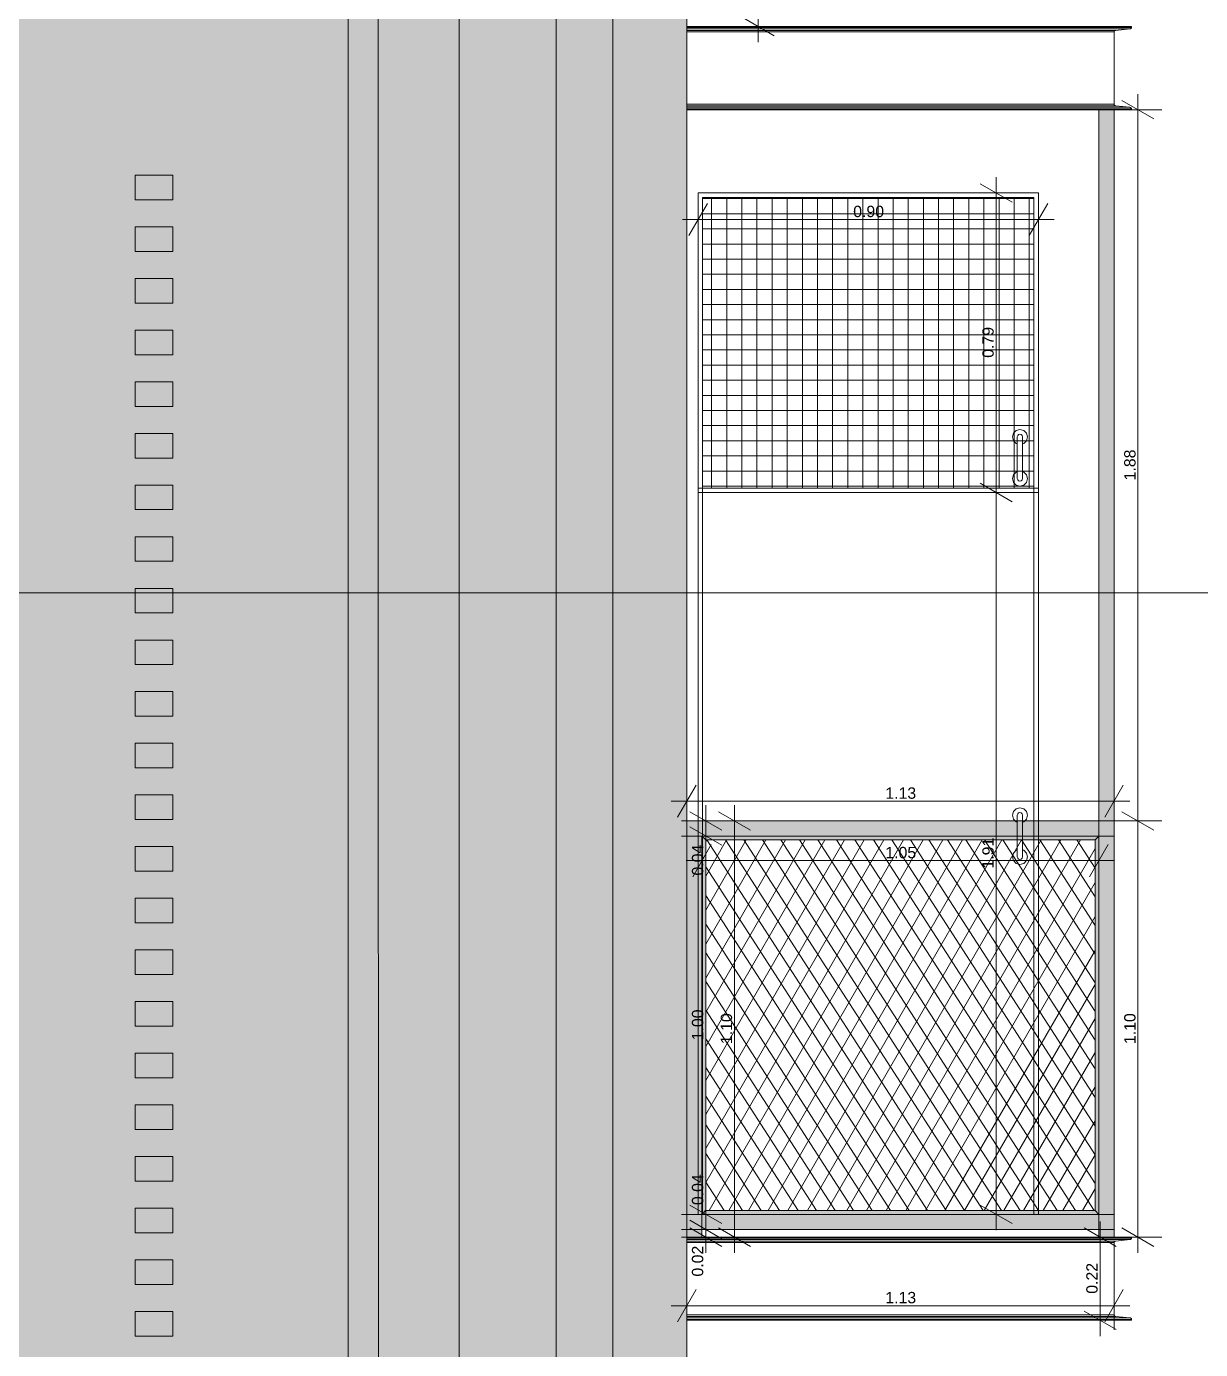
# Model space of a CAD drawing. Header units: millimetres. Extents: x 475616349 to 476941521, y 4620115302 to 4621446928.
# Drawn here: x 476677483 to 476680587, y 4620475684 to 4620479181 of the extents above; entities that cross this region are included whole.
import ezdxf

# ---------------------------------------------------------------- set-up
doc = ezdxf.new("R2010")
doc.units = ezdxf.units.MM
doc.header["$MEASUREMENT"] = 0
for name, color, linetype, lineweight in [('0_Pen_No__250_Pen_No__255', 255, 'Continuous', 0), ('0_Pen_No__250_Pen_No__7', 7, 'Continuous', 0), ('New_2D Drafting - General_Pen_No__250', 7, 'Continuous', 0), ('New_2D Drafting - General_Pen_No__30_Pen_No__9_Pen_No__9_Pen_No__255', 255, 'Continuous', 0), ('New_2D Drafting - General_Pen_No__30_Pen_No__9_Pen_No__9_Pen_No__7', 7, 'Continuous', 0), ('New_2D Drafting - General_Pen_No__4', 7, 'Continuous', 0), ('New_2D Drafting - General_Pen_No__7', 7, 'Continuous', 0), ('New_Structural - Bearing_Pen_No__250', 7, 'Continuous', 0), ('New_zoma_Pen_No__4', 7, 'Continuous', 0), ('New_zoma_Pen_No__5', 5, 'Continuous', 0), ('New_zoma_Pen_No__7', 7, 'Continuous', 0), ('Structural - Bearing_Pen_No__7', 7, 'Continuous', 0), ('zoma_Pen_No__142', 142, 'Continuous', 0), ('zoma_Pen_No__5_Pen_No__142', 142, 'Continuous', 0)]:
    doc.layers.add(name, color=color, linetype=linetype, lineweight=lineweight)
doc.layers.add('New_2D Drafting - General_Pen_No__254', color=7, linetype='Continuous', lineweight=0, true_color=0xcccccc)
doc.layers.add('New_2D Drafting - General_Pen_No__30_Pen_No__9_Pen_No__9_Pen_No__254', color=7, linetype='Continuous', lineweight=0, true_color=0xcccccc)
for name, color, linetype in [('New_zoma', 7, 'Continuous'), ('zoma', 7, 'Continuous'), ('zoma_Pen_No__5', 7, 'Continuous')]:
    doc.layers.add(name, color=color, linetype=linetype)
doc.styles.add('GENERATED_STYLE_1', font='arial.ttf')
doc.styles.add('GENERATED_STYLE_2', font='arial.ttf')
doc.dimstyles.new('GENERATED_STYLE__1', dxfattribs={"dimtxt": 200, "dimasz": 64.421331, "dimexe": 0.18, "dimexo": 3, "dimgap": 0.09, "dimtad": 1, "dimtih": 1, "dimtoh": 1, "dimlfac": 0.001, "dimzin": 0, "dimdsep": 46, "dimtxsty": 'GENERATED_STYLE_2', "dimblk": 'ARROWHEAD_2', "dimblk1": 'ARROWHEAD_2', "dimblk2": 'ARROWHEAD_2', "dimcen": 0.09, "dimclrd": 142, "dimclre": 142, "dimclrt": 142, "dimadec": 0, "dimazin": 0, "dimtfac": 1, "dimtdec": 4, "dimtmove": 0, "dimatfit": 3, "dimfxl": 1, "dimtolj": 1, "dimtzin": 0, "dimarcsym": 0})
doc.dimstyles.new('GENERATED_STYLE__19', dxfattribs={"dimtxt": 100, "dimasz": 64.421331, "dimexe": 0.18, "dimexo": 3, "dimgap": 0.09, "dimtad": 1, "dimlfac": 0.001, "dimzin": 0, "dimdsep": 46, "dimtxsty": 'GENERATED_STYLE_1', "dimblk": 'ARROWHEAD_2', "dimblk1": 'ARROWHEAD_2', "dimblk2": 'ARROWHEAD_2', "dimcen": 0.09, "dimclrd": 7, "dimclre": 7, "dimclrt": 7, "dimadec": 0, "dimazin": 0, "dimtfac": 1, "dimtdec": 4, "dimtmove": 0, "dimatfit": 3, "dimfxl": 1, "dimtolj": 1, "dimtzin": 0, "dimarcsym": 0})
doc.dimstyles.new('GENERATED_STYLE__23', dxfattribs={"dimtxt": 30.000001, "dimasz": 64.421331, "dimexe": 0.18, "dimexo": 3, "dimgap": 0.09, "dimtad": 1, "dimtih": 1, "dimtoh": 1, "dimlfac": 0.001, "dimzin": 0, "dimdsep": 46, "dimtxsty": 'GENERATED_STYLE_1', "dimblk": 'ARROWHEAD_2', "dimblk1": 'ARROWHEAD_2', "dimblk2": 'ARROWHEAD_2', "dimcen": 0.09, "dimclrd": 5, "dimclre": 5, "dimclrt": 5, "dimadec": 0, "dimazin": 0, "dimtfac": 1, "dimtdec": 4, "dimtmove": 0, "dimatfit": 3, "dimfxl": 1, "dimtolj": 1, "dimtzin": 0, "dimarcsym": 0})
doc.dimstyles.new('GENERATED_STYLE__44', dxfattribs={"dimtxt": 30.000001, "dimasz": 64.421331, "dimexe": 0.18, "dimexo": 3, "dimgap": 0.09, "dimtad": 1, "dimlfac": 0.001, "dimzin": 0, "dimdsep": 46, "dimtxsty": 'GENERATED_STYLE_1', "dimblk": 'ARROWHEAD_2', "dimblk1": 'ARROWHEAD_2', "dimblk2": 'ARROWHEAD_2', "dimcen": 0.09, "dimclrd": 5, "dimclre": 5, "dimclrt": 5, "dimadec": 0, "dimazin": 0, "dimtfac": 1, "dimtdec": 4, "dimtmove": 0, "dimatfit": 3, "dimfxl": 1, "dimtolj": 1, "dimtzin": 0, "dimarcsym": 0})

# ---------------------------------------------------------------- blocks, each defined once
blk = doc.blocks.new('*D191', base_point=(476577134.1, 4620325125.7))
at = {"layer": 'zoma_Pen_No__142', "color": 142, "linetype": 'Continuous', "lineweight": 0, "transparency": 16777216}
for p, q in [((476678758.4, 4620468855), (476678758.4, 4620468727.8)), ((476679158.4, 4620468855), (476679158.4, 4620468727.8)), ((476678733.9, 4620468749), (476678782.9, 4620468833.8)), ((476679133.9, 4620468749), (476679182.9, 4620468833.8)), ((476679158.4, 4620468791.4), (476678758.4, 4620468791.4)), ((476679199.8, 4620468791.4), (476679158.4, 4620468791.4))]:
    blk.add_line(p, q, dxfattribs=at)
at = {"layer": 'zoma_Pen_No__142', "color": 142, "lineweight": 0, "transparency": 16777216, "insert": (476679182.9, 4620468831.4), "char_height": 200, "attachment_point": 7, "style": 'GENERATED_STYLE_2'}
blk.add_mtext('\\A1;{\\pql;\\fArial CYR|b0|i0|c204|p34;0.40}', dxfattribs=at)
blk = doc.blocks.new('ARROWHEAD_2')
at = {"color": 0, "linetype": 'Continuous', "lineweight": 0}
for p, q in [((-0.378, -0.655), (0.378, 0.655)), ((0, 0), (-1, 0))]:
    blk.add_line(p, q, dxfattribs=at)
blk = doc.blocks.new('*D192', base_point=(476577134.1, 4620325125.7))
at = {"layer": 'zoma_Pen_No__142', "color": 142, "linetype": 'Continuous', "lineweight": 0, "transparency": 16777216}
for p, q in [((476672258.5, 4620468855), (476672258.5, 4620468727.8)), ((476678758.4, 4620468855), (476678758.4, 4620468727.8)), ((476672234.1, 4620468749), (476672283, 4620468833.8)), ((476678733.9, 4620468749), (476678782.9, 4620468833.8)), ((476678758.4, 4620468791.4), (476672258.5, 4620468791.4))]:
    blk.add_line(p, q, dxfattribs=at)
at = {"layer": 'zoma_Pen_No__142', "color": 142, "lineweight": 0, "transparency": 16777216, "char_height": 200, "attachment_point": 7, "style": 'GENERATED_STYLE_2'}
for s, insert in [('\\A1;{\\pql;\\fArial CYR|b0|i0|c204|p34;0.40}', (476672283, 4620468831.4)), ('\\A1;{\\pql;\\fArial CYR|b0|i0|c204|p34;6.50}', (476675242.4, 4620468831.4))]:
    blk.add_mtext(s, dxfattribs=dict(at, insert=insert))
blk = doc.blocks.new('*D1093', base_point=(476577134.1, 4620325125.7))
at = {"layer": 'New_zoma_Pen_No__4', "color": 7, "linetype": 'Continuous', "lineweight": 0, "transparency": 16777216}
for p, q in [((476678669.2, 4620486016), (476678584.5, 4620486064.9)), ((476678626.9, 4620486040.5), (476678626.9, 4620486081.9)), ((476678690.4, 4620486040.5), (476678563.3, 4620486040.5)), ((476678626.9, 4620472840.9), (476678626.9, 4620486040.5)), ((476678690.4, 4620472840.9), (476678563.3, 4620472840.9)), ((476678584.5, 4620472865.3), (476678669.2, 4620472816.4))]:
    blk.add_line(p, q, dxfattribs=at)
at = {"layer": 'New_zoma_Pen_No__7', "color": 7, "lineweight": 0, "transparency": 16777216, "insert": (476678606.9, 4620479269.7), "char_height": 100, "attachment_point": 7, "rotation": 90, "style": 'GENERATED_STYLE_1'}
blk.add_mtext('\\A1;{\\pql;\\fArial|b0|i0|c0|p34;13.20}', dxfattribs=at)
blk = doc.blocks.new('*D1097', base_point=(476577134.1, 4620325125.7))
at = {"layer": 'New_zoma_Pen_No__5', "color": 5, "linetype": 'Continuous', "lineweight": 0, "transparency": 16777216}
for p, q in [((476679228.5, 4620477069.4), (476679228.5, 4620477196.5)), ((476680358.2, 4620477069.4), (476680358.2, 4620477196.5)), ((476679253, 4620477175.4), (476679204.1, 4620477090.6)), ((476680333.7, 4620477090.6), (476680382.6, 4620477175.4)), ((476679187.1, 4620477133), (476679228.5, 4620477133)), ((476679228.5, 4620477133), (476680358.2, 4620477133)), ((476680358.2, 4620477133), (476680399.6, 4620477133))]:
    blk.add_line(p, q, dxfattribs=at)
at = {"layer": 'New_zoma_Pen_No__5', "color": 5, "lineweight": 0, "transparency": 16777216, "insert": (476679753.4, 4620477139), "char_height": 30, "attachment_point": 7, "style": 'GENERATED_STYLE_1'}
blk.add_mtext('\\A1;{\\pql;\\fArial|b0|i0|c0|p34;1.13}', dxfattribs=at)
blk = doc.blocks.new('*D1098', base_point=(476577134.1, 4620325125.7))
at = {"layer": 'New_zoma_Pen_No__4', "color": 7, "linetype": 'Continuous', "lineweight": 0, "transparency": 16777216}
for p, q in [((476679459.7, 4620480256.4), (476679374.9, 4620480305.3)), ((476679417.3, 4620480280.9), (476679417.3, 4620480322.3)), ((476679480.8, 4620480280.9), (476679353.7, 4620480280.9)), ((476679417.3, 4620479180.9), (476679417.3, 4620480280.9)), ((476679480.8, 4620479180.9), (476679353.7, 4620479180.9)), ((476679374.9, 4620479205.3), (476679459.7, 4620479156.4)), ((476679417.3, 4620479139.4), (476679417.3, 4620479180.9))]:
    blk.add_line(p, q, dxfattribs=at)
at = {"layer": 'New_zoma_Pen_No__7', "color": 7, "lineweight": 0, "transparency": 16777216, "insert": (476679397.3, 4620479597.8), "char_height": 100, "attachment_point": 7, "rotation": 90, "style": 'GENERATED_STYLE_1'}
blk.add_mtext('\\A1;{\\pql;\\fArial|b0|i0|c0|p34;1.10}', dxfattribs=at)
blk = doc.blocks.new('*D1992', base_point=(476577134.1, 4620325125.7))
at = {"layer": 'New_zoma_Pen_No__5', "color": 5, "linetype": 'Continuous', "lineweight": 0, "transparency": 16777216}
for p, q in [((476680363.6, 4620475956.4), (476680278.8, 4620476005.3)), ((476680321.2, 4620475980.9), (476680321.2, 4620476022.3)), ((476680384.8, 4620475980.9), (476680257.6, 4620475980.9)), ((476680321.2, 4620475760.9), (476680321.2, 4620475980.9)), ((476680278.8, 4620475785.3), (476680363.6, 4620475736.4)), ((476680384.8, 4620475760.9), (476680257.6, 4620475760.9)), ((476680321.2, 4620475719.4), (476680321.2, 4620475760.9))]:
    blk.add_line(p, q, dxfattribs=at)
at = {"layer": 'New_zoma_Pen_No__5', "color": 5, "lineweight": 0, "transparency": 16777216, "insert": (476680315.2, 4620475831), "char_height": 30, "attachment_point": 7, "rotation": 90, "style": 'GENERATED_STYLE_1'}
blk.add_mtext('\\A1;{\\pql;\\fArial|b0|i0|c0|p34;0.22}', dxfattribs=at)
blk = doc.blocks.new('*D1993', base_point=(476577134.1, 4620325125.7))
at = {"layer": 'New_zoma_Pen_No__5', "color": 5, "linetype": 'Continuous', "lineweight": 0, "transparency": 16777216}
for p, q in [((476680484.9, 4620477080.9), (476680357.8, 4620477080.9)), ((476680379, 4620477105.3), (476680463.7, 4620477056.4)), ((476680421.4, 4620475980.9), (476680421.4, 4620477080.9)), ((476680379, 4620476005.3), (476680463.7, 4620475956.4)), ((476680484.9, 4620475980.9), (476680357.8, 4620475980.9)), ((476680421.4, 4620475939.4), (476680421.4, 4620475980.9))]:
    blk.add_line(p, q, dxfattribs=at)
at = {"layer": 'New_zoma_Pen_No__5', "color": 5, "lineweight": 0, "transparency": 16777216, "insert": (476680415.4, 4620476491), "char_height": 30, "attachment_point": 7, "rotation": 90, "style": 'GENERATED_STYLE_1'}
blk.add_mtext('\\A1;{\\pql;\\fArial|b0|i0|c0|p34;1.10}', dxfattribs=at)
blk = doc.blocks.new('*D1994', base_point=(476577134.1, 4620325125.7))
at = {"layer": 'New_zoma_Pen_No__5', "color": 5, "linetype": 'Continuous', "lineweight": 0, "transparency": 16777216}
for p, q in [((476680421.4, 4620478960.9), (476680421.4, 4620479002.3)), ((476680484.9, 4620478960.9), (476680357.8, 4620478960.9)), ((476680463.7, 4620478936.4), (476680379, 4620478985.3)), ((476680421.4, 4620477080.9), (476680421.4, 4620478960.9)), ((476680484.9, 4620477080.9), (476680357.8, 4620477080.9)), ((476680379, 4620477105.3), (476680463.7, 4620477056.4))]:
    blk.add_line(p, q, dxfattribs=at)
at = {"layer": 'New_zoma_Pen_No__5', "color": 5, "lineweight": 0, "transparency": 16777216, "insert": (476680415.4, 4620477981), "char_height": 30, "attachment_point": 7, "rotation": 90, "style": 'GENERATED_STYLE_1'}
blk.add_mtext('\\A1;{\\pql;\\fArial|b0|i0|c0|p34;1.88}', dxfattribs=at)
blk = doc.blocks.new('*D1995', base_point=(476577134.1, 4620325125.7))
at = {"layer": 'New_zoma_Pen_No__5', "color": 5, "linetype": 'Continuous', "lineweight": 0, "transparency": 16777216}
for p, q in [((476679268.5, 4620476912.3), (476679268.5, 4620477039.4)), ((476680318.2, 4620476912.3), (476680318.2, 4620477039.4)), ((476679293, 4620477018.2), (476679244.1, 4620476933.5)), ((476680293.7, 4620476933.5), (476680342.6, 4620477018.2)), ((476679227.1, 4620476975.9), (476679268.5, 4620476975.9)), ((476679268.5, 4620476975.9), (476680318.2, 4620476975.9)), ((476680318.2, 4620476975.9), (476680359.6, 4620476975.9))]:
    blk.add_line(p, q, dxfattribs=at)
at = {"layer": 'New_zoma_Pen_No__5', "color": 5, "lineweight": 0, "transparency": 16777216, "insert": (476679753.4, 4620476981.9), "char_height": 30, "attachment_point": 7, "style": 'GENERATED_STYLE_1'}
blk.add_mtext('\\A1;{\\pql;\\fArial|b0|i0|c0|p34;1.05}', dxfattribs=at)
blk = doc.blocks.new('*D1996', base_point=(476577134.1, 4620325125.7))
at = {"layer": 'New_zoma_Pen_No__5', "color": 5, "linetype": 'Continuous', "lineweight": 0, "transparency": 16777216}
for p, q in [((476680110, 4620477948.9), (476679982.8, 4620477948.9)), ((476680004, 4620477973.3), (476680088.8, 4620477924.4)), ((476680046.4, 4620476040.9), (476680046.4, 4620477948.9)), ((476680004, 4620476065.3), (476680088.8, 4620476016.4)), ((476680110, 4620476040.9), (476679982.8, 4620476040.9)), ((476680046.4, 4620475999.4), (476680046.4, 4620476040.9))]:
    blk.add_line(p, q, dxfattribs=at)
at = {"layer": 'New_zoma_Pen_No__5', "color": 5, "lineweight": 0, "transparency": 16777216, "insert": (476680040.4, 4620476955), "char_height": 30, "attachment_point": 7, "rotation": 90, "style": 'GENERATED_STYLE_1'}
blk.add_mtext('\\A1;{\\pql;\\fArial|b0|i0|c0|p34;1.91}', dxfattribs=at)
blk = doc.blocks.new('*D1997', base_point=(476577134.1, 4620325125.7))
at = {"layer": 'New_zoma_Pen_No__5', "color": 5, "linetype": 'Continuous', "lineweight": 0, "transparency": 16777216}
for p, q in [((476680088.8, 4620478716.4), (476680004, 4620478765.3)), ((476680046.4, 4620478740.9), (476680046.4, 4620478782.3)), ((476680110, 4620478740.9), (476679982.8, 4620478740.9)), ((476680046.4, 4620477948.9), (476680046.4, 4620478740.9)), ((476680110, 4620477948.9), (476679982.8, 4620477948.9)), ((476680004, 4620477973.3), (476680088.8, 4620477924.4))]:
    blk.add_line(p, q, dxfattribs=at)
at = {"layer": 'New_zoma_Pen_No__5', "color": 5, "lineweight": 0, "transparency": 16777216, "insert": (476680040.4, 4620478305), "char_height": 30, "attachment_point": 7, "rotation": 90, "style": 'GENERATED_STYLE_1'}
blk.add_mtext('\\A1;{\\pql;\\fArial|b0|i0|c0|p34;0.79}', dxfattribs=at)
blk = doc.blocks.new('*D1998', base_point=(476577134.1, 4620325125.7))
at = {"layer": 'New_zoma_Pen_No__5', "color": 5, "linetype": 'Continuous', "lineweight": 0, "transparency": 16777216}
for p, q in [((476679258.4, 4620478606.9), (476679258.4, 4620478734.1)), ((476680158.4, 4620478606.9), (476680158.4, 4620478734.1)), ((476679282.9, 4620478712.9), (476679233.9, 4620478628.1)), ((476680133.9, 4620478628.1), (476680182.9, 4620478712.9)), ((476679216.9, 4620478670.5), (476679258.4, 4620478670.5)), ((476679258.4, 4620478670.5), (476680158.4, 4620478670.5)), ((476680158.4, 4620478670.5), (476680199.8, 4620478670.5))]:
    blk.add_line(p, q, dxfattribs=at)
at = {"layer": 'New_zoma_Pen_No__5', "color": 5, "lineweight": 0, "transparency": 16777216, "insert": (476679668.5, 4620478676.5), "char_height": 30, "attachment_point": 7, "style": 'GENERATED_STYLE_1'}
blk.add_mtext('\\A1;{\\pql;\\fArial|b0|i0|c0|p34;0.90}', dxfattribs=at)
blk = doc.blocks.new('*D1999', base_point=(476577134.1, 4620325125.7))
at = {"layer": 'New_zoma_Pen_No__5', "color": 5, "linetype": 'Continuous', "lineweight": 0, "transparency": 16777216}
for p, q in [((476679228.5, 4620475735.9), (476679228.5, 4620475863.1)), ((476680358.2, 4620475735.9), (476680358.2, 4620475863.1)), ((476679253, 4620475841.9), (476679204.1, 4620475757.1)), ((476680333.7, 4620475757.1), (476680382.6, 4620475841.9)), ((476679187.1, 4620475799.5), (476679228.5, 4620475799.5)), ((476679228.5, 4620475799.5), (476680358.2, 4620475799.5)), ((476680358.2, 4620475799.5), (476680399.6, 4620475799.5))]:
    blk.add_line(p, q, dxfattribs=at)
at = {"layer": 'New_zoma_Pen_No__5', "color": 5, "lineweight": 0, "transparency": 16777216, "insert": (476679753.4, 4620475805.5), "char_height": 30, "attachment_point": 7, "style": 'GENERATED_STYLE_1'}
blk.add_mtext('\\A1;{\\pql;\\fArial|b0|i0|c0|p34;1.13}', dxfattribs=at)
blk = doc.blocks.new('Line_57', base_point=(476675563.3, 4620477683.7))
at = {"layer": 'zoma_Pen_No__5_Pen_No__142', "color": 142, "linetype": 'Continuous', "lineweight": 0}
blk.add_line((476675663.3, 4620477683.7), (476691872.8, 4620477683.7), dxfattribs=at)
blk = doc.blocks.new('*D2263', base_point=(476577134.1, 4620325125.7))
at = {"layer": 'New_zoma_Pen_No__5', "color": 5, "linetype": 'Continuous', "lineweight": 0, "transparency": 16777216}
for p, q in [((476679354.7, 4620477080.9), (476679354.7, 4620477122.3)), ((476679418.3, 4620477080.9), (476679291.2, 4620477080.9)), ((476679397.1, 4620477056.4), (476679312.4, 4620477105.3)), ((476679354.7, 4620475980.9), (476679354.7, 4620477080.9)), ((476679312.4, 4620476005.3), (476679397.1, 4620475956.4)), ((476679418.3, 4620475980.9), (476679291.2, 4620475980.9)), ((476679354.7, 4620475939.4), (476679354.7, 4620475980.9))]:
    blk.add_line(p, q, dxfattribs=at)
at = {"layer": 'New_zoma_Pen_No__5', "color": 5, "lineweight": 0, "transparency": 16777216, "insert": (476679348.7, 4620476491), "char_height": 30, "attachment_point": 7, "rotation": 90, "style": 'GENERATED_STYLE_1'}
blk.add_mtext('\\A1;{\\pql;\\fArial|b0|i0|c0|p34;1.10}', dxfattribs=at)
blk = doc.blocks.new('*D2393', base_point=(476577134.1, 4620325125.7))
at = {"layer": 'New_zoma_Pen_No__5', "color": 5, "linetype": 'Continuous', "lineweight": 0, "transparency": 16777216}
for p, q in [((476679236.2, 4620476025.3), (476679320.9, 4620475976.4)), ((476679342.1, 4620476000.9), (476679215, 4620476000.9)), ((476679320.9, 4620475956.4), (476679236.2, 4620476005.3)), ((476679278.5, 4620475980.9), (476679278.5, 4620476000.9)), ((476679342.1, 4620475980.9), (476679215, 4620475980.9)), ((476679278.5, 4620475939.4), (476679278.5, 4620475980.9))]:
    blk.add_line(p, q, dxfattribs=at)
at = {"layer": 'New_zoma_Pen_No__5', "color": 5, "lineweight": 0, "transparency": 16777216, "insert": (476679272.5, 4620475876.5), "char_height": 30, "attachment_point": 7, "rotation": 90, "style": 'GENERATED_STYLE_1'}
blk.add_mtext('\\A1;{\\pql;\\fArial|b0|i0|c0|p34;0.02}', dxfattribs=at)
blk = doc.blocks.new('*D2394', base_point=(476577134.1, 4620325125.7))
at = {"layer": 'New_zoma_Pen_No__5', "color": 5, "linetype": 'Continuous', "lineweight": 0, "transparency": 16777216}
for p, q in [((476679236.2, 4620476065.3), (476679320.9, 4620476016.4)), ((476679342.1, 4620476040.9), (476679215, 4620476040.9)), ((476679236.2, 4620476025.3), (476679320.9, 4620475976.4)), ((476679278.5, 4620476000.9), (476679278.5, 4620476040.9)), ((476679342.1, 4620476000.9), (476679215, 4620476000.9)), ((476679320.9, 4620475956.4), (476679236.2, 4620476005.3))]:
    blk.add_line(p, q, dxfattribs=at)
blk = doc.blocks.new('*D2395', base_point=(476577134.1, 4620325125.7))
at = {"layer": 'New_zoma_Pen_No__5', "color": 5, "linetype": 'Continuous', "lineweight": 0, "transparency": 16777216}
for p, q in [((476679342.1, 4620477040.9), (476679215, 4620477040.9)), ((476679320.9, 4620477016.4), (476679236.2, 4620477065.3)), ((476679278.5, 4620476040.9), (476679278.5, 4620477040.9)), ((476679236.2, 4620476065.3), (476679320.9, 4620476016.4)), ((476679342.1, 4620476040.9), (476679215, 4620476040.9))]:
    blk.add_line(p, q, dxfattribs=at)
at = {"layer": 'New_zoma_Pen_No__5', "color": 5, "lineweight": 0, "transparency": 16777216, "char_height": 30, "attachment_point": 7, "rotation": 90, "style": 'GENERATED_STYLE_1'}
for s, insert in [('\\A1;{\\pql;\\fArial|b0|i0|c0|p34;0.04}', (476679272.5, 4620476936.5)), ('\\A1;{\\pql;\\fArial|b0|i0|c0|p34;1.00}', (476679272.5, 4620476501)), ('\\A1;{\\pql;\\fArial|b0|i0|c0|p34;0.04}', (476679272.5, 4620476065.4))]:
    blk.add_mtext(s, dxfattribs=dict(at, insert=insert))
blk = doc.blocks.new('*D2396', base_point=(476577134.1, 4620325125.7))
at = {"layer": 'New_zoma_Pen_No__5', "color": 5, "linetype": 'Continuous', "lineweight": 0, "transparency": 16777216}
for p, q in [((476679278.5, 4620477080.9), (476679278.5, 4620477122.3)), ((476679342.1, 4620477080.9), (476679215, 4620477080.9)), ((476679236.2, 4620477105.3), (476679320.9, 4620477056.4)), ((476679278.5, 4620477040.9), (476679278.5, 4620477080.9)), ((476679342.1, 4620477040.9), (476679215, 4620477040.9)), ((476679320.9, 4620477016.4), (476679236.2, 4620477065.3))]:
    blk.add_line(p, q, dxfattribs=at)

msp = doc.modelspace()

# ---------------------------------------------------------------- hatches: boundary and pattern name
at = {"layer": '0_Pen_No__250_Pen_No__255', "linetype": 'Continuous', "lineweight": 0, "true_color": 0x3f3f3f}
msp.add_hatch(color=250, dxfattribs=at).paths.add_polyline_path([(476678413.19, 4620470653.436), (476678412.865, 4620482806.065), (476678332.865, 4620482806.065), (476678332.865, 4620482703.664), (476678332.865, 4620470653.436)])
at = {"layer": 'New_2D Drafting - General_Pen_No__254', "linetype": 'Continuous', "lineweight": 0, "true_color": 0xcccccc}
h = msp.add_hatch(dxfattribs=at)
h.set_pattern_fill('GRID_100X100', color=254, style=0, pattern_type=2)
h.set_pattern_definition([(0, (476577134.07, 4620325125.74), (0, 40), []), (90, (476577134.07, 4620325125.74), (-40, 0), [])])
h.paths.add_polyline_path([(476679270.382, 4620477960.86), (476680146.381, 4620477960.86), (476680146.381, 4620478728.859), (476679270.382, 4620478728.859)])
at = {"layer": 'New_2D Drafting - General_Pen_No__30_Pen_No__9_Pen_No__9_Pen_No__254', "linetype": 'Continuous', "lineweight": 0, "true_color": 0xcccccc}
h = msp.add_hatch(dxfattribs=at)
h.set_pattern_fill('BRICK___RUNNING_BOND', color=254, style=0, pattern_type=2)
h.set_pattern_definition([(180, (476668558.68, 4620481050.07), (0, 66.64), []), (90, (476668558.68, 4620481050.07), (244.8, 0), [66.64, -66.64]), (90, (476668436.28, 4620481116.7), (244.8, 0), [66.64, -66.64])])
h.paths.add_polyline_path([(476661388.326, 4620485580.856), (476661388.319, 4620475470.855), (476661458.723, 4620475470.855), (476661458.723, 4620472841.511), (476661463.277, 4620472840.855), (476679158.384, 4620472840.855), (476679228.383, 4620472840.855), (476679228.383, 4620476040.844), (476679228.383, 4620486040.451), (476661388.326, 4620486040.447)])
h.paths.add_polyline_path([(476670258.087, 4620478540.855), (476671858.52, 4620478540.855), (476671858.52, 4620476940.855), (476670258.087, 4620476940.855)], flags=0)
h.paths.add_polyline_path([(476670258.52, 4620483340.854), (476671858.52, 4620483340.854), (476671858.52, 4620484940.854), (476670258.52, 4620484940.854)], flags=0)
h.paths.add_polyline_path([(476671858.953, 4620480140.855), (476670258.52, 4620480140.855), (476670258.52, 4620481740.855), (476671858.953, 4620481740.855)], flags=0)
h.paths.add_polyline_path([(476671858.52, 4620473740.854), (476671858.52, 4620475340.855), (476670258.52, 4620475340.855), (476670258.52, 4620473740.854)], flags=0)
at = {"layer": 'New_2D Drafting - General_Pen_No__30_Pen_No__9_Pen_No__9_Pen_No__255', "linetype": 'Continuous', "lineweight": 0}
for points in [[(476679033.395, 4620470556.955), (476678883.395, 4620470578.571), (476678883.395, 4620485340.881), (476679033.395, 4620485340.881)], [(476680358.346, 4620478960.86), (476680358.347, 4620476040.859), (476680318.347, 4620476040.859), (476680318.346, 4620478960.86)], [(476679228.541, 4620477080.861), (476679228.541, 4620477040.861), (476680358.172, 4620477040.861), (476680358.172, 4620477080.861)], [(476679228.541, 4620475980.86), (476679268.547, 4620475980.86), (476679268.547, 4620477040.861), (476679228.541, 4620477040.861)], [(476679278.547, 4620476050.86), (476679268.547, 4620476040.86), (476679268.547, 4620477040.861), (476679278.547, 4620477030.861)], [(476679278.547, 4620477030.861), (476679268.547, 4620477040.861), (476680318.165, 4620477040.861), (476680308.165, 4620477030.861)], [(476680318.165, 4620476040.86), (476680308.165, 4620476050.86), (476680308.165, 4620477030.861), (476680318.165, 4620477040.861)], [(476680318.165, 4620475980.86), (476680358.172, 4620475980.86), (476680358.172, 4620477040.861), (476680318.165, 4620477040.861)], [(476679228.541, 4620476040.86), (476679228.541, 4620476000.86), (476680358.172, 4620476000.86), (476680358.172, 4620476040.86)], [(476679268.179, 4620476040.86), (476679278.179, 4620476050.86), (476680308.165, 4620476050.86), (476680318.165, 4620476040.86)]]:
    msp.add_hatch(color=255, dxfattribs=at).paths.add_polyline_path(points)
at = {"layer": 'New_2D Drafting - General_Pen_No__7', "linetype": 'Continuous', "lineweight": 0}
h = msp.add_hatch(dxfattribs=at)
h.set_pattern_fill('BATT_INSULATION', style=0, pattern_type=2)
h.set_pattern_definition([(60, (476577134.07, 4620325125.74), (-38.971143, 22.5), []), (122.833095, (476577134.07, 4620325125.74), (36.80608, 18.75), [])])
h.paths.add_polyline_path([(476680308.165, 4620477030.861), (476679278.547, 4620477030.861), (476679278.547, 4620476050.86), (476680308.165, 4620476050.86)])

# ---------------------------------------------------------------- linework, layer by layer
at = {"layer": '0_Pen_No__250_Pen_No__7', "color": 7, "linetype": 'Continuous', "lineweight": 0, "flags": 128}
msp.add_lwpolyline([(476678413.19, 4620470653.436), (476678412.865, 4620482806.065), (476678332.865, 4620482806.065), (476678332.865, 4620482703.664), (476678332.865, 4620470653.436)], close=True, dxfattribs=at)
at = {"layer": 'New_2D Drafting - General_Pen_No__250', "color": 7, "linetype": 'Continuous', "lineweight": 0, "flags": 128}
msp.add_lwpolyline([(476679270.382, 4620477960.86), (476680146.381, 4620477960.86), (476680146.381, 4620478728.859), (476679270.382, 4620478728.859)], close=True, dxfattribs=at)
at = {"layer": 'New_2D Drafting - General_Pen_No__30_Pen_No__9_Pen_No__9_Pen_No__7', "color": 7, "linetype": 'Continuous', "lineweight": 0, "flags": 128}
for points in [[(476661388.326, 4620485580.856), (476661388.319, 4620475470.855), (476661458.723, 4620475470.855), (476661458.723, 4620472841.511), (476661463.277, 4620472840.855), (476679158.384, 4620472840.855), (476679228.383, 4620472840.855), (476679228.383, 4620476040.844), (476679228.383, 4620486040.451), (476661388.326, 4620486040.447)], [(476679033.395, 4620470556.955), (476678883.395, 4620470578.571), (476678883.395, 4620485340.881), (476679033.395, 4620485340.881)], [(476680358.346, 4620478960.86), (476680358.347, 4620476040.859), (476680318.347, 4620476040.859), (476680318.346, 4620478960.86)], [(476679228.541, 4620477080.861), (476679228.541, 4620477040.861), (476680358.172, 4620477040.861), (476680358.172, 4620477080.861)], [(476679228.541, 4620475980.86), (476679268.547, 4620475980.86), (476679268.547, 4620477040.861), (476679228.541, 4620477040.861)], [(476679278.547, 4620476050.86), (476679268.547, 4620476040.86), (476679268.547, 4620477040.861), (476679278.547, 4620477030.861)], [(476679278.547, 4620477030.861), (476679268.547, 4620477040.861), (476680318.165, 4620477040.861), (476680308.165, 4620477030.861)], [(476680318.165, 4620476040.86), (476680308.165, 4620476050.86), (476680308.165, 4620477030.861), (476680318.165, 4620477040.861)], [(476680318.165, 4620475980.86), (476680358.172, 4620475980.86), (476680358.172, 4620477040.861), (476680318.165, 4620477040.861)], [(476679228.541, 4620476040.86), (476679228.541, 4620476000.86), (476680358.172, 4620476000.86), (476680358.172, 4620476040.86)], [(476679268.179, 4620476040.86), (476679278.179, 4620476050.86), (476680308.165, 4620476050.86), (476680318.165, 4620476040.86)]]:
    msp.add_lwpolyline(points, close=True, dxfattribs=at)
at = {"layer": 'New_2D Drafting - General_Pen_No__4', "color": 7, "linetype": 'Continuous', "lineweight": 0, "flags": 128}
msp.add_lwpolyline([(476680308.165, 4620477030.861), (476679278.547, 4620477030.861), (476679278.547, 4620476050.86), (476680308.165, 4620476050.86)], close=True, dxfattribs=at)
at = {"layer": 'New_Structural - Bearing_Pen_No__250', "color": 7, "linetype": 'Continuous', "lineweight": 0}
for p, q in [((476677770.302, 4620478722.77), (476677770.302, 4620478787.77)), ((476677869.974, 4620478787.77), (476677770.302, 4620478787.77)), ((476677869.974, 4620478722.77), (476677869.974, 4620478787.77)), ((476677869.974, 4620478722.77), (476677770.302, 4620478722.77)), ((476680158.381, 4620478740.859), (476679258.382, 4620478740.859)), ((476679258.382, 4620478740.859), (476679258.383, 4620477960.859)), ((476679270.382, 4620478728.859), (476679270.383, 4620477960.859)), ((476680146.381, 4620478728.859), (476679270.382, 4620478728.859)), ((476680146.381, 4620477960.859), (476680146.381, 4620478728.859)), ((476680158.381, 4620478740.859), (476680158.381, 4620477960.859)), ((476677770.302, 4620478586.253), (476677770.302, 4620478651.253)), ((476677869.974, 4620478651.253), (476677770.302, 4620478651.253)), ((476677869.974, 4620478586.253), (476677869.974, 4620478651.253)), ((476677869.974, 4620478586.253), (476677770.302, 4620478586.253)), ((476677770.302, 4620478449.735), (476677770.302, 4620478514.735)), ((476677869.974, 4620478514.735), (476677770.302, 4620478514.735)), ((476677869.974, 4620478449.735), (476677869.974, 4620478514.735)), ((476677869.974, 4620478449.735), (476677770.302, 4620478449.735)), ((476677770.302, 4620478313.218), (476677770.302, 4620478378.218)), ((476677869.974, 4620478378.218), (476677770.302, 4620478378.218)), ((476677869.974, 4620478313.218), (476677869.974, 4620478378.218)), ((476677869.974, 4620478313.218), (476677770.302, 4620478313.218)), ((476677770.302, 4620478176.701), (476677770.302, 4620478241.701)), ((476677869.974, 4620478241.701), (476677770.302, 4620478241.701)), ((476677869.974, 4620478176.701), (476677869.974, 4620478241.701)), ((476677869.974, 4620478176.701), (476677770.302, 4620478176.701)), ((476677770.302, 4620478040.184), (476677770.302, 4620478105.184)), ((476677869.974, 4620478105.184), (476677770.302, 4620478105.184)), ((476677869.974, 4620478040.184), (476677869.974, 4620478105.184)), ((476680092.131, 4620478105.859), (476680089.452, 4620478095.859)), ((476680089.452, 4620478095.859), (476680092.131, 4620478085.859)), ((476680099.452, 4620478113.18), (476680092.131, 4620478105.859)), ((476680109.452, 4620478115.859), (476680099.452, 4620478113.18)), ((476680103.39, 4620478099.359), (476680102.452, 4620478095.859)), ((476680102.452, 4620478095.859), (476680102.452, 4620478091.84)), ((476680102.452, 4620478091.84), (476680102.452, 4620478080.859)), ((476680105.952, 4620478101.921), (476680103.39, 4620478099.359)), ((476680109.452, 4620478102.859), (476680105.952, 4620478101.921)), ((476680119.452, 4620478113.18), (476680109.452, 4620478115.859)), ((476680112.952, 4620478101.921), (476680109.452, 4620478102.859)), ((476680115.514, 4620478099.359), (476680112.952, 4620478101.921)), ((476680116.452, 4620478095.859), (476680115.514, 4620478099.359)), ((476680116.452, 4620478095.859), (476680116.452, 4620478091.84)), ((476680116.452, 4620478091.84), (476680116.452, 4620478080.859)), ((476680126.772, 4620478105.859), (476680119.452, 4620478113.18)), ((476680129.452, 4620478095.859), (476680126.772, 4620478105.859)), ((476680126.772, 4620478085.859), (476680129.452, 4620478095.859)), ((476680092.131, 4620478085.859), (476680099.452, 4620478078.539)), ((476680099.452, 4620478078.539), (476680102.452, 4620478077.735)), ((476680102.452, 4620478080.859), (476680102.452, 4620478065.859)), ((476680102.452, 4620478015.859), (476680102.452, 4620478065.859)), ((476680116.452, 4620478080.859), (476680116.452, 4620478065.859)), ((476680116.452, 4620478077.735), (476680119.452, 4620478078.539)), ((476680116.452, 4620478015.859), (476680116.452, 4620478065.859)), ((476680119.452, 4620478078.539), (476680126.772, 4620478085.859)), ((476677869.974, 4620478040.184), (476677770.302, 4620478040.184)), ((476680092.131, 4620477995.859), (476680089.452, 4620477985.859)), ((476680089.452, 4620477985.859), (476680092.131, 4620477975.859)), ((476680099.452, 4620478003.18), (476680092.131, 4620477995.859)), ((476680102.452, 4620478003.984), (476680099.452, 4620478003.18)), ((476680102.452, 4620478000.859), (476680102.452, 4620478015.859)), ((476680102.452, 4620477989.879), (476680102.452, 4620478000.859)), ((476680102.452, 4620477985.859), (476680102.452, 4620477989.879)), ((476680102.452, 4620477985.859), (476680103.39, 4620477982.359)), ((476680103.39, 4620477982.359), (476680105.952, 4620477979.797)), ((476680112.952, 4620477979.797), (476680115.514, 4620477982.359)), ((476680115.514, 4620477982.359), (476680116.452, 4620477985.859)), ((476680116.452, 4620478000.859), (476680116.452, 4620478015.859)), ((476680119.452, 4620478003.18), (476680116.452, 4620478003.984)), ((476680116.452, 4620477989.879), (476680116.452, 4620478000.859)), ((476680116.452, 4620477985.859), (476680116.452, 4620477989.879)), ((476680126.773, 4620477995.859), (476680119.452, 4620478003.18)), ((476680129.452, 4620477985.859), (476680126.773, 4620477995.859)), ((476680126.773, 4620477975.859), (476680129.452, 4620477985.859)), ((476677770.302, 4620477903.666), (476677770.302, 4620477968.666)), ((476677869.974, 4620477968.666), (476677770.302, 4620477968.666)), ((476677869.974, 4620477903.666), (476677869.974, 4620477968.666)), ((476680158.381, 4620477960.859), (476679258.383, 4620477960.859)), ((476679258.383, 4620477960.859), (476679258.383, 4620476040.859)), ((476679270.383, 4620477960.859), (476679258.383, 4620477960.859)), ((476679258.383, 4620477948.859), (476680158.381, 4620477948.859)), ((476679270.383, 4620477960.859), (476679270.383, 4620476040.859)), ((476680092.131, 4620477975.859), (476680099.452, 4620477968.539)), ((476680099.452, 4620477968.539), (476680109.452, 4620477965.859)), ((476680105.952, 4620477979.797), (476680109.452, 4620477978.859)), ((476680109.452, 4620477978.859), (476680112.952, 4620477979.797)), ((476680109.452, 4620477965.859), (476680119.452, 4620477968.539)), ((476680119.452, 4620477968.539), (476680126.773, 4620477975.859)), ((476680146.382, 4620476040.859), (476680146.381, 4620477960.859)), ((476680158.381, 4620477960.859), (476680158.382, 4620476040.859)), ((476677869.974, 4620477903.666), (476677770.302, 4620477903.666)), ((476677770.302, 4620477767.149), (476677770.302, 4620477832.149)), ((476677869.974, 4620477832.149), (476677770.302, 4620477832.149)), ((476677869.974, 4620477767.149), (476677869.974, 4620477832.149)), ((476677869.974, 4620477767.149), (476677770.302, 4620477767.149)), ((476677770.302, 4620477630.632), (476677770.302, 4620477695.632)), ((476677869.974, 4620477695.632), (476677770.302, 4620477695.632)), ((476677869.974, 4620477630.632), (476677869.974, 4620477695.632)), ((476677869.974, 4620477630.632), (476677770.302, 4620477630.632)), ((476677770.302, 4620477494.115), (476677770.302, 4620477559.115)), ((476677869.974, 4620477559.115), (476677770.302, 4620477559.115)), ((476677869.974, 4620477494.115), (476677869.974, 4620477559.115)), ((476677869.974, 4620477494.115), (476677770.302, 4620477494.115)), ((476677770.302, 4620477357.597), (476677770.302, 4620477422.597)), ((476677869.974, 4620477422.597), (476677770.302, 4620477422.597)), ((476677869.974, 4620477357.597), (476677869.974, 4620477422.597)), ((476677869.974, 4620477357.597), (476677770.302, 4620477357.597)), ((476677770.302, 4620477221.08), (476677770.302, 4620477286.08)), ((476677869.974, 4620477286.08), (476677770.302, 4620477286.08)), ((476677869.974, 4620477221.08), (476677869.974, 4620477286.08)), ((476677869.974, 4620477221.08), (476677770.302, 4620477221.08)), ((476677770.302, 4620477084.563), (476677770.302, 4620477149.563)), ((476677869.974, 4620477149.563), (476677770.302, 4620477149.563)), ((476677869.974, 4620477084.563), (476677869.974, 4620477149.563)), ((476680092.132, 4620477105.859), (476680099.452, 4620477113.18)), ((476680099.452, 4620477113.18), (476680109.452, 4620477115.859)), ((476680109.452, 4620477115.859), (476680119.452, 4620477113.18)), ((476680119.452, 4620477113.18), (476680126.773, 4620477105.859)), ((476677869.974, 4620477084.563), (476677770.302, 4620477084.563)), ((476680089.452, 4620477095.859), (476680092.132, 4620477105.859)), ((476680092.132, 4620477085.859), (476680089.452, 4620477095.859)), ((476680099.452, 4620477078.539), (476680092.132, 4620477085.859)), ((476680102.452, 4620477077.735), (476680099.452, 4620477078.539)), ((476680102.452, 4620477095.859), (476680103.39, 4620477099.359)), ((476680102.452, 4620477095.859), (476680102.452, 4620477091.84)), ((476680102.452, 4620477091.84), (476680102.452, 4620477080.859)), ((476680102.452, 4620477080.859), (476680102.452, 4620477065.859)), ((476680103.39, 4620477099.359), (476680105.952, 4620477101.921)), ((476680105.952, 4620477101.921), (476680109.452, 4620477102.859)), ((476680109.452, 4620477102.859), (476680112.952, 4620477101.921)), ((476680112.952, 4620477101.921), (476680115.515, 4620477099.359)), ((476680115.515, 4620477099.359), (476680116.452, 4620477095.859)), ((476680116.452, 4620477095.859), (476680116.452, 4620477091.84)), ((476680116.452, 4620477091.84), (476680116.452, 4620477080.859)), ((476680116.452, 4620477080.859), (476680116.452, 4620477065.859)), ((476680119.452, 4620477078.539), (476680116.452, 4620477077.735)), ((476680126.773, 4620477085.859), (476680119.452, 4620477078.539)), ((476680126.773, 4620477105.859), (476680129.452, 4620477095.859)), ((476680129.452, 4620477095.859), (476680126.773, 4620477085.859)), ((476680102.452, 4620477015.859), (476680102.452, 4620477065.859)), ((476680116.452, 4620477015.859), (476680116.452, 4620477065.859)), ((476677770.302, 4620476948.045), (476677770.302, 4620477013.045)), ((476677869.974, 4620477013.045), (476677770.302, 4620477013.045)), ((476677869.974, 4620476948.045), (476677869.974, 4620477013.045)), ((476680092.132, 4620476995.859), (476680099.452, 4620477003.18)), ((476680099.452, 4620477003.18), (476680102.452, 4620477003.984)), ((476680102.452, 4620477000.859), (476680102.452, 4620477015.859)), ((476680116.452, 4620477000.859), (476680116.452, 4620477015.859)), ((476680116.452, 4620477003.984), (476680119.452, 4620477003.18)), ((476680119.452, 4620477003.18), (476680126.773, 4620476995.859)), ((476680089.452, 4620476985.859), (476680092.132, 4620476995.859)), ((476680092.132, 4620476975.859), (476680089.452, 4620476985.859)), ((476680099.452, 4620476968.539), (476680092.132, 4620476975.859)), ((476680109.452, 4620476965.859), (476680099.452, 4620476968.539)), ((476680102.452, 4620476989.878), (476680102.452, 4620477000.859)), ((476680102.452, 4620476985.859), (476680102.452, 4620476989.878)), ((476680103.39, 4620476982.359), (476680102.452, 4620476985.859)), ((476680105.952, 4620476979.797), (476680103.39, 4620476982.359)), ((476680109.452, 4620476978.859), (476680105.952, 4620476979.797)), ((476680112.952, 4620476979.797), (476680109.452, 4620476978.859)), ((476680119.452, 4620476968.539), (476680109.452, 4620476965.859)), ((476680115.515, 4620476982.359), (476680112.952, 4620476979.797)), ((476680116.452, 4620476985.859), (476680115.515, 4620476982.359)), ((476680116.452, 4620476989.878), (476680116.452, 4620477000.859)), ((476680116.452, 4620476985.859), (476680116.452, 4620476989.878)), ((476680126.773, 4620476975.859), (476680119.452, 4620476968.539)), ((476680126.773, 4620476995.859), (476680129.452, 4620476985.859)), ((476680129.452, 4620476985.859), (476680126.773, 4620476975.859)), ((476677869.974, 4620476948.045), (476677770.302, 4620476948.045)), ((476677770.302, 4620476811.528), (476677770.302, 4620476876.528)), ((476677869.974, 4620476876.528), (476677770.302, 4620476876.528)), ((476677869.974, 4620476811.528), (476677869.974, 4620476876.528)), ((476677869.974, 4620476811.528), (476677770.302, 4620476811.528)), ((476677770.302, 4620476675.011), (476677770.302, 4620476740.011)), ((476677869.974, 4620476740.011), (476677770.302, 4620476740.011)), ((476677869.974, 4620476675.011), (476677869.974, 4620476740.011)), ((476677869.974, 4620476675.011), (476677770.302, 4620476675.011)), ((476677770.302, 4620476538.494), (476677770.302, 4620476603.494)), ((476677869.974, 4620476603.494), (476677770.302, 4620476603.494)), ((476677869.974, 4620476538.494), (476677869.974, 4620476603.494)), ((476677869.974, 4620476538.494), (476677770.302, 4620476538.494)), ((476677770.302, 4620476401.976), (476677770.302, 4620476466.976)), ((476677869.974, 4620476466.976), (476677770.302, 4620476466.976)), ((476677869.974, 4620476401.976), (476677869.974, 4620476466.976)), ((476677869.974, 4620476401.976), (476677770.302, 4620476401.976)), ((476677770.302, 4620476265.459), (476677770.302, 4620476330.459)), ((476677869.974, 4620476330.459), (476677770.302, 4620476330.459)), ((476677869.974, 4620476265.459), (476677869.974, 4620476330.459)), ((476677869.974, 4620476265.459), (476677770.302, 4620476265.459)), ((476677770.302, 4620476128.942), (476677770.302, 4620476193.942)), ((476677869.974, 4620476193.942), (476677770.302, 4620476193.942)), ((476677869.974, 4620476128.942), (476677869.974, 4620476193.942)), ((476677869.974, 4620476128.942), (476677770.302, 4620476128.942)), ((476677770.302, 4620475992.425), (476677770.302, 4620476057.425)), ((476677869.974, 4620476057.425), (476677770.302, 4620476057.425)), ((476677869.974, 4620475992.425), (476677869.974, 4620476057.425)), ((476679390.251, 4620476040.859), (476679378.251, 4620476040.859)), ((476677869.974, 4620475992.425), (476677770.302, 4620475992.425)), ((476677770.302, 4620475855.907), (476677770.302, 4620475920.907)), ((476677869.974, 4620475920.907), (476677770.302, 4620475920.907)), ((476677869.974, 4620475855.907), (476677869.974, 4620475920.907)), ((476677869.974, 4620475855.907), (476677770.302, 4620475855.907)), ((476677770.302, 4620475719.39), (476677770.302, 4620475784.39)), ((476677869.974, 4620475784.39), (476677770.302, 4620475784.39)), ((476677869.974, 4620475719.39), (476677869.974, 4620475784.39)), ((476677869.974, 4620475719.39), (476677770.302, 4620475719.39))]:
    msp.add_line(p, q, dxfattribs=at)
at = {"layer": 'Structural - Bearing_Pen_No__7', "color": 7, "linetype": 'Continuous', "lineweight": 0}
for p, q in [((476679228.541, 4620479180.859), (476680404.498, 4620479180.859)), ((476679228.541, 4620479178.364), (476680404.498, 4620479178.364)), ((476679228.541, 4620479174.409), (476680400.035, 4620479174.409)), ((476680362.634, 4620479170.419), (476680400.035, 4620479174.409)), ((476680400.035, 4620479174.409), (476680401.257, 4620479174.669)), ((476680401.257, 4620479174.669), (476680402.96, 4620479175.536)), ((476680402.96, 4620479175.536), (476680404.098, 4620479176.834)), ((476680404.098, 4620479176.834), (476680404.498, 4620479178.364)), ((476680404.498, 4620479178.364), (476680404.498, 4620479180.859)), ((476679228.541, 4620479170.419), (476680362.634, 4620479170.419)), ((476679228.541, 4620479166.464), (476680358.172, 4620479166.464)), ((476680358.172, 4620479166.464), (476680358.571, 4620479167.995)), ((476680358.172, 4620478975.255), (476680358.172, 4620479166.464)), ((476680358.571, 4620479167.995), (476680359.709, 4620479169.293)), ((476680359.709, 4620479169.293), (476680361.412, 4620479170.16)), ((476680361.412, 4620479170.16), (476680362.634, 4620479170.419)), ((476679228.541, 4620478975.254), (476680358.172, 4620478975.255)), ((476679228.541, 4620478971.299), (476680362.634, 4620478971.3)), ((476679228.541, 4620478967.309), (476680400.035, 4620478967.31)), ((476679228.541, 4620478963.354), (476680404.498, 4620478963.355)), ((476679228.541, 4620478960.859), (476680404.498, 4620478960.86)), ((476680358.571, 4620478973.724), (476680358.172, 4620478975.255)), ((476680359.709, 4620478972.426), (476680358.571, 4620478973.724)), ((476680361.412, 4620478971.559), (476680359.709, 4620478972.426)), ((476680362.634, 4620478971.3), (476680361.412, 4620478971.559)), ((476680400.035, 4620478967.31), (476680362.634, 4620478971.3)), ((476680401.257, 4620478967.05), (476680400.035, 4620478967.31)), ((476680402.96, 4620478966.183), (476680401.257, 4620478967.05)), ((476680404.098, 4620478964.886), (476680402.96, 4620478966.183)), ((476680404.498, 4620478963.355), (476680404.098, 4620478964.886)), ((476680404.498, 4620478960.86), (476680404.498, 4620478963.355)), ((476679228.541, 4620475980.859), (476680404.498, 4620475980.859)), ((476679228.541, 4620475978.364), (476680404.498, 4620475978.364)), ((476679228.541, 4620475974.409), (476680400.035, 4620475974.409)), ((476679228.541, 4620475970.419), (476680362.634, 4620475970.419)), ((476679228.541, 4620475966.464), (476680358.172, 4620475966.464)), ((476680358.172, 4620475966.464), (476680358.571, 4620475967.995)), ((476680358.172, 4620475775.255), (476680358.172, 4620475966.464)), ((476680358.571, 4620475967.995), (476680359.709, 4620475969.293)), ((476680359.709, 4620475969.293), (476680361.412, 4620475970.16)), ((476680361.412, 4620475970.16), (476680362.634, 4620475970.419)), ((476680362.634, 4620475970.419), (476680400.035, 4620475974.409)), ((476680400.035, 4620475974.409), (476680401.257, 4620475974.669)), ((476680401.257, 4620475974.669), (476680402.96, 4620475975.536)), ((476680402.96, 4620475975.536), (476680404.098, 4620475976.834)), ((476680404.098, 4620475976.834), (476680404.498, 4620475978.364)), ((476680404.498, 4620475978.364), (476680404.498, 4620475980.859)), ((476679228.541, 4620475775.254), (476680358.172, 4620475775.255)), ((476679228.541, 4620475771.299), (476680362.634, 4620475771.3)), ((476679228.541, 4620475767.309), (476680400.035, 4620475767.31)), ((476679228.541, 4620475763.354), (476680404.498, 4620475763.355)), ((476679228.541, 4620475760.859), (476680404.498, 4620475760.86)), ((476680358.571, 4620475773.724), (476680358.172, 4620475775.255)), ((476680359.709, 4620475772.426), (476680358.571, 4620475773.724)), ((476680361.412, 4620475771.559), (476680359.709, 4620475772.426)), ((476680362.634, 4620475771.3), (476680361.412, 4620475771.559)), ((476680400.035, 4620475767.31), (476680362.634, 4620475771.3)), ((476680401.257, 4620475767.05), (476680400.035, 4620475767.31)), ((476680402.96, 4620475766.183), (476680401.257, 4620475767.05)), ((476680404.098, 4620475764.886), (476680402.96, 4620475766.183)), ((476680404.498, 4620475763.355), (476680404.098, 4620475764.886)), ((476680404.498, 4620475760.86), (476680404.498, 4620475763.355))]:
    msp.add_line(p, q, dxfattribs=at)

# ---------------------------------------------------------------- block references
at = {"layer": 'zoma_Pen_No__5', "color": 142, "linetype": 'Continuous', "lineweight": 0}
msp.add_blockref('Line_57', (476675563.343, 4620477683.655), dxfattribs=at)

# ---------------------------------------------------------------- dimensions: what is measured, and where the dimension line sits
at = {"layer": 'New_zoma', "color": 7, "linetype": 'Continuous', "lineweight": 0}
for base, p1, p2, picture, middle in [((476678626.867, 4620486040.451), (476679158.384, 4620472840.855), (476679228.383, 4620486040.451), '*D1093', (476678556.867, 4620479437.682)), ((476679417.268, 4620480280.861), (476679268.547, 4620479180.86), (476679228.541, 4620480280.861), '*D1098', (476679347.268, 4620479727.714))]:
    dim = msp.add_linear_dim(base=base, p1=p1, p2=p2, angle=90, dimstyle='GENERATED_STYLE__19', dxfattribs=at)
    dim.commit()
    dim.dimension.update_dxf_attribs({"geometry": picture, "text_midpoint": middle, "dimtype": 160, "text_rotation": 90})
at = {"layer": 'New_zoma', "color": 5, "linetype": 'Continuous', "lineweight": 0}
for base, p1, p2, picture, middle in [((476680358.172, 4620477132.973), (476679228.541, 4620483480.861), (476680358.172, 4620483480.861), '*D1097', (476679792.412, 4620477153.973)), ((476680158.381, 4620478670.494), (476679258.382, 4620478740.859), (476680158.381, 4620478740.859), '*D1998', (476679707.438, 4620478691.494)), ((476680318.165, 4620476975.851), (476679268.547, 4620477040.861), (476680318.165, 4620477040.861), '*D1995', (476679792.412, 4620476996.851)), ((476680358.172, 4620475799.499), (476679228.541, 4620475771.299), (476680358.172, 4620475870.86), '*D1999', (476679792.412, 4620475820.499))]:
    dim = msp.add_linear_dim(base=base, p1=p1, p2=p2, dimstyle='GENERATED_STYLE__23', dxfattribs=at)
    dim.commit()
    dim.dimension.update_dxf_attribs({"geometry": picture, "text_midpoint": middle, "dimtype": 160})
for base, p1, p2, picture, middle in [((476680421.362, 4620478960.86), (476680358.172, 4620477080.861), (476680404.498, 4620478960.86), '*D1994', (476680400.362, 4620478019.916)), ((476680046.401, 4620478740.859), (476680158.381, 4620477948.859), (476680158.381, 4620478740.859), '*D1997', (476680025.401, 4620478343.915)), ((476680046.401, 4620477948.859), (476680158.382, 4620476040.859), (476680158.381, 4620477948.859), '*D1996', (476680025.401, 4620476993.915)), ((476679278.547, 4620477080.861), (476679228.541, 4620477040.861), (476679228.541, 4620477080.861), '*D2396', (476679257.547, 4620476975.511)), ((476679354.734, 4620477080.861), (476679268.547, 4620475980.86), (476679228.541, 4620477080.861), '*D2263', (476679333.734, 4620476529.916)), ((476680421.362, 4620477080.861), (476680358.172, 4620475980.86), (476680358.172, 4620477080.861), '*D1993', (476680400.362, 4620476529.916)), ((476679278.547, 4620477040.861), (476679228.541, 4620476040.86), (476679228.541, 4620477040.861), '*D2395', (476679257.547, 4620476539.916)), ((476679278.547, 4620476040.86), (476679228.541, 4620476000.86), (476679228.541, 4620476040.86), '*D2394', (476679257.547, 4620476104.321)), ((476679278.547, 4620476000.86), (476679268.547, 4620475980.86), (476679228.541, 4620476000.86), '*D2393', (476679257.547, 4620475915.51)), ((476680321.19, 4620475980.859), (476680404.498, 4620475760.86), (476680404.498, 4620475980.859), '*D1992', (476680300.19, 4620475869.916))]:
    dim = msp.add_linear_dim(base=base, p1=p1, p2=p2, angle=90, dimstyle='GENERATED_STYLE__44', dxfattribs=at)
    dim.commit()
    dim.dimension.update_dxf_attribs({"geometry": picture, "text_midpoint": middle, "dimtype": 160, "text_rotation": 90})
at = {"layer": 'zoma', "color": 142, "linetype": 'Continuous', "lineweight": 0}
for base, p1, p2, picture, middle in [((476672258.52, 4620468791.383), (476678758.395, 4620492949.778), (476672258.52, 4620492949.778), '*D192', (476675502.164, 4620468931.383)), ((476678758.395, 4620468791.383), (476679158.395, 4620492949.778), (476678758.395, 4620492949.778), '*D191', (476679442.657, 4620468931.383))]:
    dim = msp.add_linear_dim(base=base, p1=p1, p2=p2, angle=180, dimstyle='GENERATED_STYLE__1', dxfattribs=at)
    dim.commit()
    dim.dimension.update_dxf_attribs({"geometry": picture, "text_midpoint": middle, "dimtype": 160})

doc.saveas('drawing.dxf')
